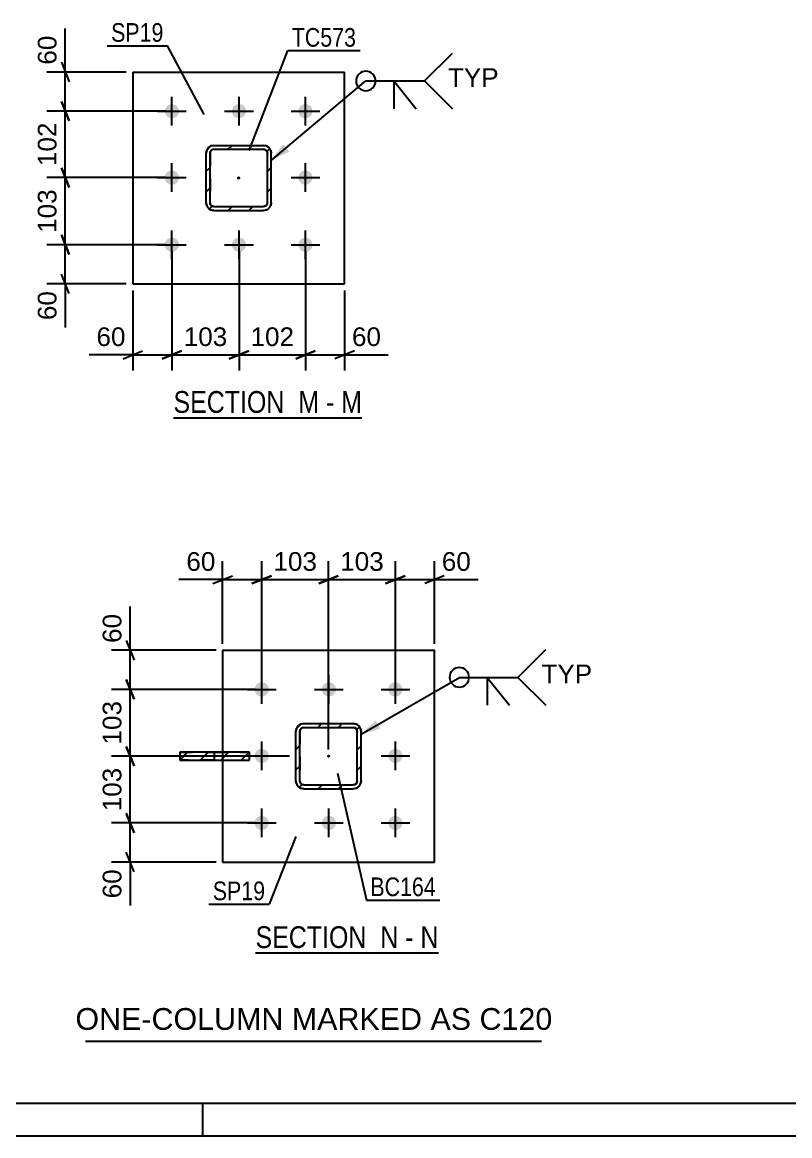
# Model space of a CAD drawing. Header units: millimetres. Extents: x -135 to 706, y -238 to 356.
# Drawn here: x 258.7 to 376.4, y -238.4 to -67.5 of the extents above; entities that cross this region are included whole.
import ezdxf

# ---------------------------------------------------------------- set-up
doc = ezdxf.new("R2010")
doc.units = ezdxf.units.MM
doc.linetypes.add('DXK_LINE_DOT2', pattern=[3.9198, 1.9599, -1.9599])
doc.linetypes.add('DXK_LINE_DOT3', pattern=[5.9187, 2.979, -0.9799, 0.9799, -0.9799])
doc.styles.add('Arial', font='ARIAL.TTF', dxfattribs={"height": 0.2})
doc.styles.add('Arial Narrow', font='ARIALN.TTF', dxfattribs={"height": 0.2})

# ---------------------------------------------------------------- blocks, each defined once
blk = doc.blocks.new('Unknown-284933639-1134')
at = {"color": 5, "linetype": 'Continuous'}
for p, q in [((-129.66, -233.39), (701.34, -233.39)), ((286.34, -238.39), (286.34, -233.39)), ((-134.66, -238.39), (706.34, -238.39))]:
    blk.add_line(p, q, dxfattribs=at)
blk = doc.blocks.new('Unknown-284933639-67 - 15962')
at = {"color": 6, "linetype": 'Continuous'}
blk.add_line((281.86, -128.2), (310.78, -128.2), dxfattribs=at)
at = {"color": 0, "linetype": 'Continuous'}
for points in [[(299.97, -127.45), (299.97, -123.95), (281.86, -123.95), (281.86, -127.45)], [(304.21, -127.45), (304.21, -123.95), (301.02, -123.95), (301.02, -127.45)], [(306.54, -127.45), (306.54, -123.95), (305.26, -123.95), (305.26, -127.45)], [(310.78, -127.45), (310.78, -123.95), (307.59, -123.95), (307.59, -127.45)]]:
    blk.add_wipeout(points, dxfattribs=at)
at = {"color": 7, "linetype": 'Continuous', "style": 'Arial Narrow'}
for s, p in [('SECTION ', (281.86, -127.45)), ('M', (301.02, -127.45)), ('M', (307.59, -127.45)), ('-', (305.26, -127.45))]:
    blk.add_text(s, height=3.34, dxfattribs=at).set_placement(p)
blk = doc.blocks.new('Unknown-284933639-68 - 16159')
at = {"color": 6, "linetype": 'Continuous'}
blk.add_line((294.45, -210.33), (322.52, -210.33), dxfattribs=at)
at = {"color": 0, "linetype": 'Continuous'}
for points in [[(312.55, -209.58), (312.55, -206.08), (294.45, -206.08), (294.45, -209.58)], [(316.37, -209.58), (316.37, -206.08), (313.6, -206.08), (313.6, -209.58)], [(318.7, -209.58), (318.7, -206.08), (317.42, -206.08), (317.42, -209.58)], [(322.52, -209.58), (322.52, -206.08), (319.75, -206.08), (319.75, -209.58)]]:
    blk.add_wipeout(points, dxfattribs=at)
at = {"color": 7, "linetype": 'Continuous', "style": 'Arial Narrow'}
for s, p in [('SECTION ', (294.45, -209.58)), ('N', (313.6, -209.58)), ('N', (319.75, -209.58)), ('-', (317.42, -209.58))]:
    blk.add_text(s, height=3.34, dxfattribs=at).set_placement(p)
blk = doc.blocks.new('Part-284933639-15971 - 15962')
at = {"linetype": 'Continuous'}
h = blk.add_hatch(dxfattribs=at)
h.set_pattern_fill('', scale=0.7, style=0, pattern_type=0)
h.set_pattern_definition([(45, (287.6043, -86.4904), (-1.57154, 1.57154), [])])
h.paths.add_polyline_path([(288.06, -86.4), (287.6, -86.49), (287.21, -86.75), (286.95, -87.14), (286.86, -87.6), (286.86, -95.2), (286.95, -95.66), (287.21, -96.05), (287.6, -96.31), (288.06, -96.4), (295.66, -96.4), (296.12, -96.31), (296.51, -96.05), (296.77, -95.66), (296.86, -95.2), (296.86, -87.6), (296.77, -87.14), (296.51, -86.75), (296.12, -86.49), (295.66, -86.4)])
h.paths.add_polyline_path([(295.66, -87), (295.89, -87.04), (296.09, -87.17), (296.22, -87.37), (296.26, -87.6), (296.26, -95.2), (296.22, -95.43), (296.09, -95.62), (295.89, -95.75), (295.66, -95.8), (288.06, -95.8), (287.83, -95.75), (287.64, -95.62), (287.51, -95.43), (287.46, -95.2), (287.46, -87.6), (287.51, -87.37), (287.64, -87.17), (287.83, -87.04), (288.06, -87)])
blk.add_hatch(color=246, dxfattribs=at).paths.add_polyline_path([(291.86, -91.5, -1), (291.86, -91.3, -1)])
at = {"color": 7, "linetype": 'DXK_LINE_DOT2'}
for p, q in [((286.86, -87.6), (286.95, -87.14)), ((287.6, -86.49), (288.06, -86.4)), ((287.83, -87.04), (287.64, -87.17)), ((288.06, -87), (287.83, -87.04)), ((288.06, -86.4), (295.66, -86.4)), ((288.06, -87), (295.66, -87)), ((295.66, -86.4), (296.12, -86.49)), ((295.89, -87.04), (295.66, -87)), ((296.09, -87.17), (295.89, -87.04)), ((296.77, -87.14), (296.86, -87.6)), ((286.86, -95.2), (286.86, -87.6)), ((287.51, -87.37), (287.46, -87.6)), ((287.46, -87.6), (287.46, -95.2)), ((287.64, -87.17), (287.51, -87.37)), ((296.22, -87.37), (296.09, -87.17)), ((296.26, -87.6), (296.22, -87.37)), ((296.26, -95.2), (296.26, -87.6)), ((296.86, -95.2), (296.86, -87.6)), ((286.95, -95.66), (286.86, -95.2)), ((287.46, -95.2), (287.51, -95.43)), ((287.51, -95.43), (287.64, -95.62)), ((287.64, -95.62), (287.83, -95.75)), ((295.89, -95.75), (296.09, -95.62)), ((296.09, -95.62), (296.22, -95.43)), ((296.22, -95.43), (296.26, -95.2)), ((296.86, -95.2), (296.77, -95.66)), ((288.06, -96.4), (287.6, -96.31)), ((287.83, -95.75), (288.06, -95.8)), ((288.06, -95.8), (295.66, -95.8)), ((288.06, -96.4), (295.66, -96.4)), ((295.66, -95.8), (295.89, -95.75)), ((296.12, -96.31), (295.66, -96.4))]:
    blk.add_line(p, q, dxfattribs=at)
at = {"color": 2, "linetype": 'Continuous'}
for p, q in [((286.95, -87.14), (286.86, -87.6)), ((288.06, -86.4), (287.6, -86.49)), ((287.64, -87.17), (287.83, -87.04)), ((287.83, -87.04), (288.06, -87)), ((288.06, -86.4), (295.66, -86.4)), ((288.06, -87), (295.66, -87)), ((296.12, -86.49), (295.66, -86.4)), ((295.66, -87), (295.89, -87.04)), ((295.89, -87.04), (296.09, -87.17)), ((296.86, -87.6), (296.77, -87.14)), ((286.86, -95.2), (286.86, -87.6)), ((287.46, -87.6), (287.51, -87.37)), ((287.46, -95.2), (287.46, -87.6)), ((287.51, -87.37), (287.64, -87.17)), ((296.09, -87.17), (296.22, -87.37)), ((296.22, -87.37), (296.26, -87.6)), ((296.26, -95.2), (296.26, -87.6)), ((296.86, -95.2), (296.86, -87.6)), ((286.86, -95.2), (286.95, -95.66)), ((287.51, -95.43), (287.46, -95.2)), ((287.64, -95.62), (287.51, -95.43)), ((287.83, -95.75), (287.64, -95.62)), ((296.09, -95.62), (295.89, -95.75)), ((296.22, -95.43), (296.09, -95.62)), ((296.26, -95.2), (296.22, -95.43)), ((296.77, -95.66), (296.86, -95.2)), ((287.6, -96.31), (288.06, -96.4)), ((288.06, -95.8), (287.83, -95.75)), ((288.06, -95.8), (295.66, -95.8)), ((288.06, -96.4), (295.66, -96.4)), ((295.89, -95.75), (295.66, -95.8)), ((295.66, -96.4), (296.12, -96.31))]:
    blk.add_line(p, q, dxfattribs=at)
at = {"color": 7, "linetype": 'DXK_LINE_DOT3'}
blk.add_line((291.86, -91.4), (291.86, -91.4), dxfattribs=at)
at = {"color": 246, "linetype": 'DXK_LINE_DOT2'}
blk.add_line((291.86, -91.4), (291.86, -91.4), dxfattribs=at)
at = {"color": 246, "linetype": 'Continuous'}
blk.add_circle((291.86, -91.4), 0.1, dxfattribs=at)
at = {"color": 7, "linetype": 'DXK_LINE_DOT2'}
for centre, start, end in [((288.06, -87.6), 112.5, 157.5), ((295.66, -87.6), 22.5, 67.5), ((288.06, -95.2), 202.5, 247.5), ((295.66, -95.2), 292.5, 337.5)]:
    blk.add_arc(centre, 1.2, start, end, dxfattribs=at)
at = {"color": 2, "linetype": 'Continuous'}
for centre, start, end in [((288.06, -87.6), 112.5, 157.5), ((295.66, -87.6), 22.5, 67.5), ((288.06, -95.2), 202.5, 247.5), ((295.66, -95.2), 292.5, 337.5)]:
    blk.add_arc(centre, 1.2, start, end, dxfattribs=at)
blk = doc.blocks.new('Part-284933639-15992 - 15962')
at = {"color": 2, "linetype": 'Continuous'}
for p, q in [((275.61, -75.15), (275.61, -107.65)), ((275.61, -75.15), (308.11, -75.15)), ((308.11, -107.65), (308.11, -75.15)), ((275.61, -107.65), (308.11, -107.65))]:
    blk.add_line(p, q, dxfattribs=at)
blk = doc.blocks.new('Bolt-284933639-16069 - 15962')
at = {"linetype": 'Continuous'}
for points in [[(281.61, -80.05, -1), (281.61, -82.25, -1)], [(291.91, -80.05, -1), (291.91, -82.25, -1)], [(302.11, -80.05, -1), (302.11, -82.25, -1)], [(281.61, -90.25, -1), (281.61, -92.45, -1)], [(302.11, -90.25, -1), (302.11, -92.45, -1)], [(281.61, -100.55, -1), (281.61, -102.75, -1)], [(291.91, -100.55, -1), (291.91, -102.75, -1)], [(302.11, -100.55, -1), (302.11, -102.75, -1)]]:
    blk.add_hatch(color=1, dxfattribs=at).paths.add_polyline_path(points)
at = {"color": 1, "linetype": 'Continuous'}
for p, q in [((281.61, -83.35), (281.61, -78.95)), ((291.91, -83.35), (291.91, -78.95)), ((302.11, -83.35), (302.11, -78.95)), ((279.41, -81.15), (283.81, -81.15)), ((289.71, -81.15), (294.11, -81.15)), ((299.91, -81.15), (304.31, -81.15)), ((281.61, -93.55), (281.61, -89.15)), ((302.11, -93.55), (302.11, -89.15)), ((279.41, -91.35), (283.81, -91.35)), ((299.91, -91.35), (304.31, -91.35)), ((281.61, -103.85), (281.61, -99.45)), ((291.91, -103.85), (291.91, -99.45)), ((302.11, -103.85), (302.11, -99.45)), ((279.41, -101.65), (283.81, -101.65)), ((289.71, -101.65), (294.11, -101.65)), ((299.91, -101.65), (304.31, -101.65))]:
    blk.add_line(p, q, dxfattribs=at)
blk = doc.blocks.new('Part-284933639-16257 - 16159')
at = {"linetype": 'Continuous'}
h = blk.add_hatch(dxfattribs=at)
h.set_pattern_fill('', scale=0.7, style=0, pattern_type=0)
h.set_pattern_definition([(45, (282.8257, -180.7362), (-1.57154, 1.57154), [])])
h.paths.add_polyline_path([(282.83, -179.54), (282.83, -180.74), (293.5, -180.74), (293.5, -179.54)])
at = {"color": 7, "linetype": 'DXK_LINE_DOT2'}
for p, q in [((282.83, -179.54), (288.1, -179.54)), ((288.1, -180.74), (282.83, -180.74)), ((288.1, -179.54), (288.1, -180.74)), ((288.1, -179.54), (293.5, -179.54)), ((288.1, -180.74), (293.5, -180.74))]:
    blk.add_line(p, q, dxfattribs=at)
at = {"color": 2, "linetype": 'Continuous'}
for p, q in [((293.5, -179.54), (282.83, -179.54)), ((282.83, -179.54), (282.83, -180.74)), ((282.83, -180.74), (293.5, -180.74)), ((293.5, -180.74), (293.5, -179.54))]:
    blk.add_line(p, q, dxfattribs=at)
blk = doc.blocks.new('Part-284933639-16169 - 16159')
at = {"linetype": 'Continuous'}
h = blk.add_hatch(dxfattribs=at)
h.set_pattern_fill('', scale=0.7, style=0, pattern_type=0)
h.set_pattern_definition([(45, (301.3923, -175.227), (-1.57154, 1.57154), [])])
h.paths.add_polyline_path([(301.85, -175.14), (301.39, -175.23), (301, -175.49), (300.74, -175.88), (300.65, -176.34), (300.65, -183.94), (300.74, -184.39), (301, -184.78), (301.39, -185.04), (301.85, -185.14), (309.45, -185.14), (309.91, -185.04), (310.3, -184.78), (310.56, -184.39), (310.65, -183.94), (310.65, -176.34), (310.56, -175.88), (310.3, -175.49), (309.91, -175.23), (309.45, -175.14)])
h.paths.add_polyline_path([(309.45, -175.74), (309.68, -175.78), (309.88, -175.91), (310.01, -176.11), (310.05, -176.34), (310.05, -183.94), (310.01, -184.17), (309.88, -184.36), (309.68, -184.49), (309.45, -184.54), (301.85, -184.54), (301.62, -184.49), (301.43, -184.36), (301.3, -184.17), (301.25, -183.94), (301.25, -176.34), (301.3, -176.11), (301.43, -175.91), (301.62, -175.78), (301.85, -175.74)])
blk.add_hatch(color=246, dxfattribs=at).paths.add_polyline_path([(305.65, -180.24, -1), (305.65, -180.04, -1)])
at = {"color": 7, "linetype": 'DXK_LINE_DOT2'}
for p, q in [((300.65, -176.34), (300.74, -175.88)), ((301.43, -175.91), (301.3, -176.11)), ((301.39, -175.23), (301.85, -175.14)), ((301.62, -175.78), (301.43, -175.91)), ((301.85, -175.74), (301.62, -175.78)), ((301.85, -175.14), (309.45, -175.14)), ((301.85, -175.74), (309.45, -175.74)), ((309.45, -175.14), (309.91, -175.23)), ((309.68, -175.78), (309.45, -175.74)), ((309.88, -175.91), (309.68, -175.78)), ((310.01, -176.11), (309.88, -175.91)), ((310.56, -175.88), (310.65, -176.34)), ((300.65, -183.94), (300.65, -176.34)), ((301.3, -176.11), (301.25, -176.34)), ((301.25, -176.34), (301.25, -183.94)), ((310.05, -176.34), (310.01, -176.11)), ((310.05, -183.94), (310.05, -176.34)), ((310.65, -183.94), (310.65, -176.34)), ((300.74, -184.39), (300.65, -183.94)), ((301.25, -183.94), (301.3, -184.17)), ((301.3, -184.17), (301.43, -184.36)), ((301.43, -184.36), (301.62, -184.49)), ((301.62, -184.49), (301.85, -184.54)), ((301.85, -184.54), (309.45, -184.54)), ((309.45, -184.54), (309.68, -184.49)), ((309.68, -184.49), (309.88, -184.36)), ((309.88, -184.36), (310.01, -184.17)), ((310.01, -184.17), (310.05, -183.94)), ((310.65, -183.94), (310.56, -184.39)), ((301.85, -185.14), (301.39, -185.04)), ((301.85, -185.14), (309.45, -185.14)), ((309.91, -185.04), (309.45, -185.14))]:
    blk.add_line(p, q, dxfattribs=at)
at = {"color": 2, "linetype": 'Continuous'}
for p, q in [((300.74, -175.88), (300.65, -176.34)), ((301.3, -176.11), (301.43, -175.91)), ((301.85, -175.14), (301.39, -175.23)), ((301.43, -175.91), (301.62, -175.78)), ((301.62, -175.78), (301.85, -175.74)), ((301.85, -175.14), (309.45, -175.14)), ((301.85, -175.74), (309.45, -175.74)), ((309.91, -175.23), (309.45, -175.14)), ((309.45, -175.74), (309.68, -175.78)), ((309.68, -175.78), (309.88, -175.91)), ((309.88, -175.91), (310.01, -176.11)), ((310.65, -176.34), (310.56, -175.88)), ((300.65, -183.94), (300.65, -176.34)), ((301.25, -176.34), (301.3, -176.11)), ((301.25, -183.94), (301.25, -176.34)), ((310.01, -176.11), (310.05, -176.34)), ((310.05, -183.94), (310.05, -176.34)), ((310.65, -183.94), (310.65, -176.34)), ((300.65, -183.94), (300.74, -184.39)), ((301.3, -184.17), (301.25, -183.94)), ((301.43, -184.36), (301.3, -184.17)), ((301.62, -184.49), (301.43, -184.36)), ((301.85, -184.54), (301.62, -184.49)), ((301.85, -184.54), (309.45, -184.54)), ((309.68, -184.49), (309.45, -184.54)), ((309.88, -184.36), (309.68, -184.49)), ((310.01, -184.17), (309.88, -184.36)), ((310.05, -183.94), (310.01, -184.17)), ((310.56, -184.39), (310.65, -183.94)), ((301.39, -185.04), (301.85, -185.14)), ((301.85, -185.14), (309.45, -185.14)), ((309.45, -185.14), (309.91, -185.04))]:
    blk.add_line(p, q, dxfattribs=at)
at = {"color": 7, "linetype": 'DXK_LINE_DOT3'}
blk.add_line((305.65, -180.14), (305.65, -180.14), dxfattribs=at)
at = {"color": 246, "linetype": 'DXK_LINE_DOT2'}
blk.add_line((305.65, -180.14), (305.65, -180.14), dxfattribs=at)
at = {"color": 246, "linetype": 'Continuous'}
blk.add_circle((305.65, -180.14), 0.1, dxfattribs=at)
at = {"color": 7, "linetype": 'DXK_LINE_DOT2'}
for centre, start, end in [((301.85, -176.34), 112.5, 157.5), ((309.45, -176.34), 22.5, 67.5), ((301.85, -183.94), 202.5, 247.5), ((309.45, -183.94), 292.5, 337.5)]:
    blk.add_arc(centre, 1.2, start, end, dxfattribs=at)
at = {"color": 2, "linetype": 'Continuous'}
for centre, start, end in [((301.85, -176.34), 112.5, 157.5), ((309.45, -176.34), 22.5, 67.5), ((301.85, -183.94), 202.5, 247.5), ((309.45, -183.94), 292.5, 337.5)]:
    blk.add_arc(centre, 1.2, start, end, dxfattribs=at)
blk = doc.blocks.new('Part-284933639-16190 - 16159')
at = {"color": 2, "linetype": 'Continuous'}
for p, q in [((289.4, -163.89), (289.4, -179.54)), ((289.4, -163.89), (321.9, -163.89)), ((321.9, -196.39), (321.9, -163.89)), ((289.4, -180.74), (289.4, -196.39)), ((289.4, -196.39), (321.9, -196.39))]:
    blk.add_line(p, q, dxfattribs=at)
at = {"color": 7, "linetype": 'DXK_LINE_DOT2'}
blk.add_line((289.4, -179.54), (289.4, -180.74), dxfattribs=at)
blk = doc.blocks.new('Bolt-284933639-16267 - 16159')
at = {"linetype": 'Continuous'}
for points in [[(295.4, -168.79, -1), (295.4, -170.99, -1)], [(305.7, -168.79, -1), (305.7, -170.99, -1)], [(315.9, -168.79, -1), (315.9, -170.99, -1)], [(295.4, -178.99, -1), (295.4, -181.19, -1)], [(315.9, -178.99, -1), (315.9, -181.19, -1)], [(295.4, -189.29, -1), (295.4, -191.49, -1)], [(305.7, -189.29, -1), (305.7, -191.49, -1)], [(315.9, -189.29, -1), (315.9, -191.49, -1)]]:
    blk.add_hatch(color=1, dxfattribs=at).paths.add_polyline_path(points)
at = {"color": 1, "linetype": 'Continuous'}
for p, q in [((295.4, -172.09), (295.4, -167.69)), ((305.7, -172.09), (305.7, -167.69)), ((315.9, -172.09), (315.9, -167.69)), ((293.2, -169.89), (297.6, -169.89)), ((303.5, -169.89), (307.9, -169.89)), ((313.7, -169.89), (318.1, -169.89)), ((295.4, -182.29), (295.4, -177.89)), ((315.9, -182.29), (315.9, -177.89)), ((293.2, -180.09), (297.6, -180.09)), ((313.7, -180.09), (318.1, -180.09)), ((295.4, -192.59), (295.4, -188.19)), ((305.7, -192.59), (305.7, -188.19)), ((315.9, -192.59), (315.9, -188.19)), ((293.2, -190.39), (297.6, -190.39)), ((303.5, -190.39), (307.9, -190.39)), ((313.7, -190.39), (318.1, -190.39))]:
    blk.add_line(p, q, dxfattribs=at)
blk = doc.blocks.new('StraightDimension-284933639-21029 - 15962')
at = {"color": 7, "linetype": 'Continuous'}
for p, q in [((281.61, -102.65), (281.61, -120.95)), ((291.91, -102.65), (291.91, -120.95)), ((280.11, -119.15), (283.11, -117.95)), ((281.61, -118.55), (291.91, -118.55)), ((293.41, -117.95), (290.41, -119.15))]:
    blk.add_line(p, q, dxfattribs=at)
at = {"color": 0}
blk.add_wipeout([(290.7, -117.8), (290.7, -113.6), (282.83, -113.6), (282.83, -117.8)], dxfattribs=at)
at = {"color": 3, "style": 'Arial'}
blk.add_text('103', height=2.865, dxfattribs=at).set_placement((283.43, -117.2))
blk = doc.blocks.new('StraightDimension-284933639-19530 - 15962')
at = {"color": 7, "linetype": 'Continuous'}
for p, q in [((274.61, -75.15), (262.4, -75.15)), ((264.65, -73.65), (265.85, -76.65)), ((265.25, -81.15), (265.25, -75.15)), ((265.85, -82.65), (264.65, -79.65)), ((280.61, -81.15), (262.4, -81.15))]:
    blk.add_line(p, q, dxfattribs=at)
at = {"color": 0}
blk.add_wipeout([(264.5, -68.98), (260.3, -68.98), (260.3, -74.62), (264.5, -74.62)], dxfattribs=at)
at = {"color": 7, "linetype": 'Continuous'}
blk.add_line((265.25, -75.15), (265.25, -68.45), dxfattribs=at)
blk.add_line((265.25, -75.15), (265.25, -68.45), dxfattribs=at)
at = {"color": 3, "style": 'Arial'}
blk.add_text('60', height=2.865, rotation=90.0002, dxfattribs=at).set_placement((263.9, -74.02))
blk = doc.blocks.new('StraightDimension-284933639-19533 - 15962')
at = {"color": 7, "linetype": 'Continuous'}
for p, q in [((264.65, -100.15), (265.85, -103.15)), ((280.61, -101.65), (262.4, -101.65)), ((265.25, -107.65), (265.25, -101.65)), ((274.61, -107.65), (262.4, -107.65)), ((265.85, -109.15), (264.65, -106.15))]:
    blk.add_line(p, q, dxfattribs=at)
at = {"color": 0}
blk.add_wipeout([(264.5, -108.17), (260.3, -108.17), (260.3, -113.82), (264.5, -113.82)], dxfattribs=at)
at = {"color": 7, "linetype": 'Continuous'}
blk.add_line((265.25, -107.65), (265.25, -114.35), dxfattribs=at)
blk.add_line((265.25, -107.65), (265.25, -114.35), dxfattribs=at)
at = {"color": 3, "style": 'Arial'}
blk.add_text('60', height=2.865, rotation=90.0002, dxfattribs=at).set_placement((263.9, -113.22))
blk = doc.blocks.new('StraightDimension-284933639-20996 - 15962')
at = {"color": 7, "linetype": 'Continuous'}
for p, q in [((264.65, -89.85), (265.85, -92.85)), ((280.61, -91.35), (262.4, -91.35)), ((265.25, -101.65), (265.25, -91.35)), ((265.85, -103.15), (264.65, -100.15)), ((280.61, -101.65), (262.4, -101.65))]:
    blk.add_line(p, q, dxfattribs=at)
at = {"color": 0}
blk.add_wipeout([(264.5, -92.56), (260.3, -92.56), (260.3, -100.43), (264.5, -100.43)], dxfattribs=at)
at = {"color": 3, "style": 'Arial'}
blk.add_text('103', height=2.865, rotation=90.0002, dxfattribs=at).set_placement((263.9, -99.83))
blk = doc.blocks.new('StraightDimension-284933639-20998 - 15962')
at = {"color": 7, "linetype": 'Continuous'}
for p, q in [((264.65, -79.65), (265.85, -82.65)), ((280.61, -81.15), (262.4, -81.15)), ((265.25, -91.35), (265.25, -81.15)), ((265.85, -92.85), (264.65, -89.85)), ((280.61, -91.35), (262.4, -91.35))]:
    blk.add_line(p, q, dxfattribs=at)
at = {"color": 0}
blk.add_wipeout([(264.5, -82.31), (260.3, -82.31), (260.3, -90.18), (264.5, -90.18)], dxfattribs=at)
at = {"color": 3, "style": 'Arial'}
blk.add_text('102', height=2.865, rotation=90.0002, dxfattribs=at).set_placement((263.9, -89.58))
blk = doc.blocks.new('StraightDimension-284933639-21027 - 15962')
at = {"color": 7, "linetype": 'Continuous'}
for p, q in [((302.11, -102.65), (302.11, -120.95)), ((308.11, -108.65), (308.11, -120.95)), ((300.61, -119.15), (303.61, -117.95)), ((302.11, -118.55), (308.11, -118.55)), ((309.61, -117.95), (306.61, -119.15))]:
    blk.add_line(p, q, dxfattribs=at)
at = {"color": 0}
blk.add_wipeout([(314.29, -117.8), (314.29, -113.6), (308.64, -113.6), (308.64, -117.8)], dxfattribs=at)
at = {"color": 7, "linetype": 'Continuous'}
blk.add_line((308.11, -118.55), (314.81, -118.55), dxfattribs=at)
blk.add_line((308.11, -118.55), (314.81, -118.55), dxfattribs=at)
at = {"color": 3, "style": 'Arial'}
blk.add_text('60', height=2.865, dxfattribs=at).set_placement((309.24, -117.2))
blk = doc.blocks.new('StraightDimension-284933639-21028 - 15962')
at = {"color": 7, "linetype": 'Continuous'}
for p, q in [((291.91, -102.65), (291.91, -120.95)), ((302.11, -102.65), (302.11, -120.95)), ((290.41, -119.15), (293.41, -117.95)), ((291.91, -118.55), (302.11, -118.55)), ((303.61, -117.95), (300.61, -119.15))]:
    blk.add_line(p, q, dxfattribs=at)
at = {"color": 0}
blk.add_wipeout([(300.95, -117.8), (300.95, -113.6), (293.08, -113.6), (293.08, -117.8)], dxfattribs=at)
at = {"color": 3, "style": 'Arial'}
blk.add_text('102', height=2.865, dxfattribs=at).set_placement((293.68, -117.2))
blk = doc.blocks.new('StraightDimension-284933639-21030 - 15962')
at = {"color": 7, "linetype": 'Continuous'}
for p, q in [((281.61, -102.65), (281.61, -120.95)), ((275.61, -108.65), (275.61, -120.95)), ((274.11, -119.15), (277.11, -117.95)), ((275.61, -118.55), (281.61, -118.55)), ((283.11, -117.95), (280.11, -119.15))]:
    blk.add_line(p, q, dxfattribs=at)
at = {"color": 0}
blk.add_wipeout([(275.09, -117.8), (275.09, -113.6), (269.44, -113.6), (269.44, -117.8)], dxfattribs=at)
at = {"color": 7, "linetype": 'Continuous'}
blk.add_line((275.61, -118.55), (268.92, -118.55), dxfattribs=at)
blk.add_line((275.61, -118.55), (268.92, -118.55), dxfattribs=at)
at = {"color": 3, "style": 'Arial'}
blk.add_text('60', height=2.865, dxfattribs=at).set_placement((270.04, -117.2))
blk = doc.blocks.new('StraightDimension-284933639-17399 - 16159')
at = {"color": 7, "linetype": 'Continuous'}
for p, q in [((295.4, -168.89), (295.4, -150.19)), ((305.65, -179.14), (305.65, -150.19)), ((293.9, -153.64), (296.9, -152.44)), ((295.4, -153.04), (305.65, -153.04)), ((307.15, -152.44), (304.15, -153.64))]:
    blk.add_line(p, q, dxfattribs=at)
at = {"color": 0}
blk.add_wipeout([(304.46, -152.29), (304.46, -148.09), (296.59, -148.09), (296.59, -152.29)], dxfattribs=at)
at = {"color": 3, "style": 'Arial'}
blk.add_text('103', height=2.865, dxfattribs=at).set_placement((297.19, -151.69))
blk = doc.blocks.new('StraightDimension-284933639-17397 - 16159')
at = {"color": 7, "linetype": 'Continuous'}
for p, q in [((315.9, -168.89), (315.9, -150.19)), ((321.9, -162.89), (321.9, -150.19)), ((314.4, -153.64), (317.4, -152.44)), ((315.9, -153.04), (321.9, -153.04)), ((323.4, -152.44), (320.4, -153.64))]:
    blk.add_line(p, q, dxfattribs=at)
at = {"color": 0}
blk.add_wipeout([(328.07, -152.29), (328.07, -148.09), (322.43, -148.09), (322.43, -152.29)], dxfattribs=at)
at = {"color": 7, "linetype": 'Continuous'}
blk.add_line((321.9, -153.04), (328.6, -153.04), dxfattribs=at)
blk.add_line((321.9, -153.04), (328.6, -153.04), dxfattribs=at)
at = {"color": 3, "style": 'Arial'}
blk.add_text('60', height=2.865, dxfattribs=at).set_placement((323.03, -151.69))
blk = doc.blocks.new('StraightDimension-284933639-17398 - 16159')
at = {"color": 7, "linetype": 'Continuous'}
for p, q in [((305.65, -179.14), (305.65, -150.19)), ((315.9, -168.89), (315.9, -150.19)), ((304.15, -153.64), (307.15, -152.44)), ((305.65, -153.04), (315.9, -153.04)), ((317.4, -152.44), (314.4, -153.64))]:
    blk.add_line(p, q, dxfattribs=at)
at = {"color": 0}
blk.add_wipeout([(314.71, -152.29), (314.71, -148.09), (306.84, -148.09), (306.84, -152.29)], dxfattribs=at)
at = {"color": 3, "style": 'Arial'}
blk.add_text('103', height=2.865, dxfattribs=at).set_placement((307.44, -151.69))
blk = doc.blocks.new('StraightDimension-284933639-17400 - 16159')
at = {"color": 7, "linetype": 'Continuous'}
for p, q in [((289.4, -162.89), (289.4, -150.19)), ((295.4, -168.89), (295.4, -150.19)), ((287.9, -153.64), (290.9, -152.44)), ((289.4, -153.04), (295.4, -153.04)), ((296.9, -152.44), (293.9, -153.64))]:
    blk.add_line(p, q, dxfattribs=at)
at = {"color": 0}
blk.add_wipeout([(288.88, -152.29), (288.88, -148.09), (283.23, -148.09), (283.23, -152.29)], dxfattribs=at)
at = {"color": 7, "linetype": 'Continuous'}
blk.add_line((289.4, -153.04), (282.7, -153.04), dxfattribs=at)
blk.add_line((289.4, -153.04), (282.7, -153.04), dxfattribs=at)
at = {"color": 3, "style": 'Arial'}
blk.add_text('60', height=2.865, dxfattribs=at).set_placement((283.83, -151.69))
blk = doc.blocks.new('StraightDimension-284933639-19576 - 16159')
at = {"color": 7, "linetype": 'Continuous'}
for p, q in [((288.4, -163.89), (272.36, -163.89)), ((274.61, -162.39), (275.81, -165.39)), ((275.21, -169.89), (275.21, -163.89)), ((275.81, -171.39), (274.61, -168.39)), ((294.4, -169.89), (272.36, -169.89))]:
    blk.add_line(p, q, dxfattribs=at)
at = {"color": 0}
blk.add_wipeout([(274.46, -157.71), (270.26, -157.71), (270.26, -163.36), (274.46, -163.36)], dxfattribs=at)
at = {"color": 7, "linetype": 'Continuous'}
blk.add_line((275.21, -163.89), (275.21, -157.19), dxfattribs=at)
blk.add_line((275.21, -163.89), (275.21, -157.19), dxfattribs=at)
at = {"color": 3, "style": 'Arial'}
blk.add_text('60', height=2.865, rotation=90.0002, dxfattribs=at).set_placement((273.86, -162.76))
blk = doc.blocks.new('StraightDimension-284933639-19577 - 16159')
at = {"color": 7, "linetype": 'Continuous'}
for p, q in [((274.61, -168.39), (275.81, -171.39)), ((294.4, -169.89), (272.36, -169.89)), ((275.21, -180.14), (275.21, -169.89)), ((275.81, -181.64), (274.61, -178.64)), ((299.65, -180.14), (272.36, -180.14))]:
    blk.add_line(p, q, dxfattribs=at)
at = {"color": 0}
blk.add_wipeout([(274.46, -171.08), (270.26, -171.08), (270.26, -178.95), (274.46, -178.95)], dxfattribs=at)
at = {"color": 3, "style": 'Arial'}
blk.add_text('103', height=2.865, rotation=90.0002, dxfattribs=at).set_placement((273.86, -178.35))
blk = doc.blocks.new('StraightDimension-284933639-19578 - 16159')
at = {"color": 7, "linetype": 'Continuous'}
for p, q in [((274.61, -178.64), (275.81, -181.64)), ((299.65, -180.14), (272.36, -180.14)), ((275.21, -190.39), (275.21, -180.14)), ((275.81, -191.89), (274.61, -188.89)), ((294.4, -190.39), (272.36, -190.39))]:
    blk.add_line(p, q, dxfattribs=at)
at = {"color": 0}
blk.add_wipeout([(274.46, -181.33), (270.26, -181.33), (270.26, -189.2), (274.46, -189.2)], dxfattribs=at)
at = {"color": 3, "style": 'Arial'}
blk.add_text('103', height=2.865, rotation=90.0002, dxfattribs=at).set_placement((273.86, -188.6))
blk = doc.blocks.new('StraightDimension-284933639-19579 - 16159')
at = {"color": 7, "linetype": 'Continuous'}
for p, q in [((274.61, -188.89), (275.81, -191.89)), ((294.4, -190.39), (272.36, -190.39)), ((275.21, -196.39), (275.21, -190.39)), ((288.4, -196.39), (272.36, -196.39)), ((275.81, -197.89), (274.61, -194.89))]:
    blk.add_line(p, q, dxfattribs=at)
at = {"color": 0}
blk.add_wipeout([(274.46, -196.91), (270.26, -196.91), (270.26, -202.56), (274.46, -202.56)], dxfattribs=at)
at = {"color": 7, "linetype": 'Continuous'}
blk.add_line((275.21, -196.39), (275.21, -203.08), dxfattribs=at)
blk.add_line((275.21, -196.39), (275.21, -203.08), dxfattribs=at)
at = {"color": 3, "style": 'Arial'}
blk.add_text('60', height=2.865, rotation=90.0002, dxfattribs=at).set_placement((273.86, -201.96))
blk = doc.blocks.new('Unknown-284933639-22303')
at = {"color": 7, "linetype": 'Continuous'}
blk.add_line((268.34, -223.89), (338.34, -223.89), dxfattribs=at)
at = {"color": 7, "style": 'Arial'}
blk.add_text('ONE-COLUMN MARKED AS C120', height=3.3428, dxfattribs=at).set_placement((266.81, -222.14))
blk = doc.blocks.new('Mark-284933639-17207 - 15962')
at = {"color": 0}
blk.add_wipeout([(309.88, -71.26), (309.88, -68.26), (300.01, -68.26), (300.01, -71.26)], dxfattribs=at)
blk.add_wipeout([(309.88, -71.26), (309.88, -68.26), (300.01, -68.26), (300.01, -71.26)], dxfattribs=at)
at = {"color": 30, "linetype": 'Continuous'}
for p, q in [((293.48, -87.21), (299.41, -71.86)), ((299.41, -71.86), (310.48, -71.86))]:
    blk.add_line(p, q, dxfattribs=at)
at = {"color": 3, "style": 'Arial Narrow'}
blk.add_text('TC573', height=2.863, dxfattribs=at).set_placement((300.01, -71.26))
blk = doc.blocks.new('Mark-284933639-17210 - 15962')
at = {"color": 0}
blk.add_wipeout([(280.33, -70.51), (280.33, -67.51), (272.29, -67.51), (272.29, -70.51)], dxfattribs=at)
blk.add_wipeout([(280.33, -70.51), (280.33, -67.51), (272.29, -67.51), (272.29, -70.51)], dxfattribs=at)
at = {"color": 30, "linetype": 'Continuous'}
for p in [(271.69, -71.11), (286.54, -81.66)]:
    blk.add_line(p, (280.93, -71.11), dxfattribs=at)
at = {"color": 3, "style": 'Arial Narrow'}
blk.add_text('SP19', height=2.863, dxfattribs=at).set_placement((272.29, -70.51))
blk = doc.blocks.new('WeldMark-284933639-17225 - 15962')
at = {"linetype": 'Continuous'}
blk.add_hatch(color=30, dxfattribs=at).paths.add_polyline_path([(299.64, -87.36), (296.86, -88.71), (298.68, -86.21)])
at = {"color": 30, "linetype": 'Continuous'}
for p, q in [((296.86, -88.71), (311.37, -76.52)), ((311.37, -76.52), (320.37, -76.52))]:
    blk.add_line(p, q, dxfattribs=at)
at = {"color": 3, "linetype": 'Continuous'}
for q in [(319.08, -80.81), (315.65, -80.81)]:
    blk.add_line((315.65, -76.52), q, dxfattribs=at)
for start, end in [(90, 270), (270, 90)]:
    blk.add_arc((311.37, -76.52), 1.5, start, end, dxfattribs=at)
at = {"color": 0, "linetype": 'Continuous'}
blk.add_wipeout([(331.74, -77.42), (331.74, -74.42), (323.97, -74.42), (323.97, -77.42)], dxfattribs=at)
blk.add_wipeout([(331.74, -77.42), (331.74, -74.42), (323.97, -74.42), (323.97, -77.42)], dxfattribs=at)
at = {"color": 3, "linetype": 'Continuous'}
for q in [(324.65, -72.24), (324.65, -80.81)]:
    blk.add_line((320.37, -76.52), q, dxfattribs=at)
at = {"color": 3, "linetype": 'Continuous', "style": 'Arial'}
blk.add_text('TYP', height=2.865, dxfattribs=at).set_placement((323.97, -77.42))
blk = doc.blocks.new('Mark-284933639-17435 - 16159')
at = {"color": 0}
blk.add_wipeout([(322.12, -201.62), (322.12, -198.62), (312.07, -198.62), (312.07, -201.62)], dxfattribs=at)
blk.add_wipeout([(322.12, -201.62), (322.12, -198.62), (312.07, -198.62), (312.07, -201.62)], dxfattribs=at)
at = {"color": 30, "linetype": 'Continuous'}
for p, q in [((307.02, -182.77), (311.47, -202.22)), ((311.47, -202.22), (322.72, -202.22))]:
    blk.add_line(p, q, dxfattribs=at)
at = {"color": 3, "style": 'Arial Narrow'}
blk.add_text('BC164', height=2.863, dxfattribs=at).set_placement((312.07, -201.62))
blk = doc.blocks.new('Mark-284933639-17438 - 16159')
at = {"color": 0}
blk.add_wipeout([(295.93, -202.24), (295.93, -199.24), (287.89, -199.24), (287.89, -202.24)], dxfattribs=at)
blk.add_wipeout([(295.93, -202.24), (295.93, -199.24), (287.89, -199.24), (287.89, -202.24)], dxfattribs=at)
at = {"color": 30, "linetype": 'Continuous'}
for p in [(300.61, -192.48), (287.29, -202.84)]:
    blk.add_line(p, (296.53, -202.84), dxfattribs=at)
at = {"color": 3, "style": 'Arial Narrow'}
blk.add_text('SP19', height=2.863, dxfattribs=at).set_placement((287.89, -202.24))
blk = doc.blocks.new('WeldMark-284933639-17461 - 16159')
at = {"linetype": 'Continuous'}
blk.add_hatch(color=30, dxfattribs=at).paths.add_polyline_path([(313.62, -175.92), (310.65, -176.78), (312.87, -174.63)])
at = {"color": 30, "linetype": 'Continuous'}
for p, q in [((310.65, -176.78), (325.72, -168.04)), ((325.72, -168.04), (334.72, -168.04))]:
    blk.add_line(p, q, dxfattribs=at)
at = {"color": 3, "linetype": 'Continuous'}
for q in [(333.44, -172.32), (330.01, -172.32)]:
    blk.add_line((330.01, -168.04), q, dxfattribs=at)
for start, end in [(90, 270), (270, 90)]:
    blk.add_arc((325.72, -168.04), 1.5, start, end, dxfattribs=at)
at = {"color": 0, "linetype": 'Continuous'}
blk.add_wipeout([(346.1, -168.94), (346.1, -165.94), (338.32, -165.94), (338.32, -168.94)], dxfattribs=at)
blk.add_wipeout([(346.1, -168.94), (346.1, -165.94), (338.32, -165.94), (338.32, -168.94)], dxfattribs=at)
at = {"color": 3, "linetype": 'Continuous'}
for q in [(339.01, -163.75), (339.01, -172.32)]:
    blk.add_line((334.72, -168.04), q, dxfattribs=at)
at = {"color": 3, "linetype": 'Continuous', "style": 'Arial'}
blk.add_text('TYP', height=2.865, dxfattribs=at).set_placement((338.32, -168.94))

msp = doc.modelspace()

# ---------------------------------------------------------------- block references
for name in ['Unknown-284933639-1134', 'Part-284933639-15992 - 15962', 'Bolt-284933639-16069 - 15962', 'Part-284933639-15971 - 15962', 'Part-284933639-16190 - 16159', 'Bolt-284933639-16267 - 16159', 'Part-284933639-16169 - 16159', 'Part-284933639-16257 - 16159', 'Unknown-284933639-22303']:
    msp.add_blockref(name, (0, 0))

# ---------------------------------------------------------------- next in the draw order: block references
for name in ['Mark-284933639-17207 - 15962', 'StraightDimension-284933639-19530 - 15962', 'StraightDimension-284933639-21029 - 15962', 'StraightDimension-284933639-21027 - 15962', 'Unknown-284933639-67 - 15962', 'StraightDimension-284933639-17399 - 16159', 'StraightDimension-284933639-17397 - 16159', 'Mark-284933639-17435 - 16159', 'Unknown-284933639-68 - 16159']:
    msp.add_blockref(name, (0, 0))

# ---------------------------------------------------------------- next in the draw order: block references
for name in ['WeldMark-284933639-17225 - 15962', 'StraightDimension-284933639-19533 - 15962', 'StraightDimension-284933639-21028 - 15962', 'StraightDimension-284933639-17400 - 16159', 'StraightDimension-284933639-17398 - 16159']:
    msp.add_blockref(name, (0, 0))

# ---------------------------------------------------------------- next in the draw order: block references
for name in ['StraightDimension-284933639-20996 - 15962', 'StraightDimension-284933639-19576 - 16159', 'WeldMark-284933639-17461 - 16159']:
    msp.add_blockref(name, (0, 0))

# ---------------------------------------------------------------- next in the draw order: block references
for name in ['StraightDimension-284933639-20998 - 15962', 'StraightDimension-284933639-21030 - 15962', 'StraightDimension-284933639-19577 - 16159']:
    msp.add_blockref(name, (0, 0))

# ---------------------------------------------------------------- next in the draw order: block references
for name in ['Mark-284933639-17210 - 15962', 'StraightDimension-284933639-19578 - 16159']:
    msp.add_blockref(name, (0, 0))

# ---------------------------------------------------------------- next in the draw order: block references
msp.add_blockref('StraightDimension-284933639-19579 - 16159', (0, 0))

# ---------------------------------------------------------------- next in the draw order: block references
msp.add_blockref('Mark-284933639-17438 - 16159', (0, 0))

doc.saveas('drawing.dxf')
